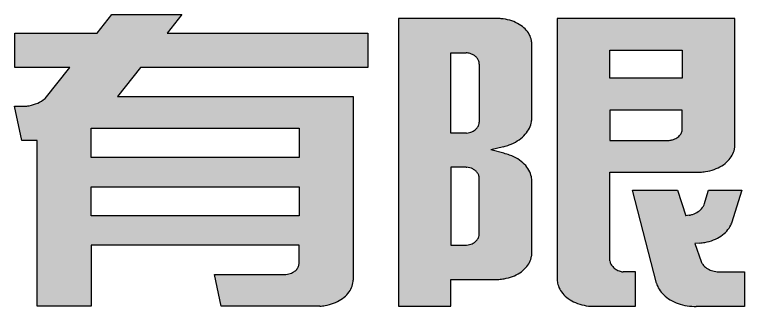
# Model space of a CAD drawing. Extents: x -138012 to 2129925, y -311560 to 0.
# Drawn here: x 1932942 to 1933763, y -143664 to -143335 of the extents above; entities that cross this region are included whole.
import ezdxf

# ---------------------------------------------------------------- set-up
doc = ezdxf.new("R2010")
doc.units = 0
doc.header["$LTSCALE"] = 1000
doc.header["$MEASUREMENT"] = 0
doc.layers.get('0').update_dxf_attribs({"linetype": 'CONTINUOUS'})
for name, color, linetype in [('TEXT', 7, 'CONTINUOUS'), ('WALL', 6, 'CONTINUOUS'), ('图框', 4, 'CONTINUOUS')]:
    doc.layers.add(name, color=color, linetype=linetype)

# ---------------------------------------------------------------- blocks, each defined once
blk = doc.blocks.new('A6')
h = blk.add_hatch(color=0)
h.dxf.hatch_style = 1
edge = h.paths.add_edge_path()
edge.add_line((501616.2108366169, 391791.3094321121), (501399.236370082, 391791.3094321121))
edge.add_line((501399.236370082, 391791.3094321121), (501415.0237528202, 391812.8819298514))
edge.add_line((501415.0237528202, 391812.8819298514), (501339.425247474, 391812.8819298514))
edge.add_line((501339.425247474, 391812.8819298514), (501323.3850049123, 391791.3094321121))
edge.add_line((501323.3850049123, 391791.3094321121), (501234.4259256388, 391791.3094321121))
edge.add_line((501234.4259256388, 391791.3094321121), (501234.4259256388, 391751.6030579317))
edge.add_line((501234.4259256388, 391751.6030579317), (501293.8613085467, 391751.6030579317))
edge.add_line((501293.8613085467, 391751.6030579317), (501267.0672459169, 391715.5677639962))
edge.add_spline(control_points=[(501267.067245917, 391715.5677639964), (501264.2867327603, 391713.0355039461), (501261.7853827172, 391711.4173594424), (501256.199421009, 391708.7499778721), (501253.0886779745, 391707.741120184), (501248.1773125016, 391706.8042438882), (501246.4525346403, 391706.5903411372), (501244.482602144, 391706.4809116634)], knot_values=[1.644527331854492, 1.644527331854492, 1.644527331854492, 1.644527331854492, 1.931233286609473, 1.931233286609473, 2.235290741858586, 2.235290741858586, 2.39563481989531, 2.39563481989531, 2.39563481989531, 2.39563481989531], degree=3, periodic=0)
edge.add_line((501244.482602144, 391706.4809116634), (501234.1100004452, 391706.4809116636))
edge.add_line((501234.1100004452, 391706.4809116636), (501242.0566970822, 391666.7451092334))
edge.add_line((501242.0566970822, 391666.7451092334), (501258.6823495862, 391666.7451092334))
edge.add_line((501258.6823495862, 391666.7451092334), (501258.6823495862, 391474.4342812603))
edge.add_line((501258.6823495862, 391474.4342812603), (501317.1017648572, 391474.4342812604))
edge.add_line((501317.1017648572, 391474.4342812604), (501317.1017648572, 391545.140025611))
edge.add_line((501317.1017648572, 391545.140025611), (501541.8597705657, 391545.140025611))
edge.add_line((501541.8597705657, 391545.140025611), (501541.8597705657, 391523.7039355978))
edge.add_spline(control_points=[(501541.8597705657, 391524.4987480902), (501541.8487156882, 391523.2229528267), (501541.6329045648, 391521.9852118592), (501540.7736211599, 391519.4785129476), (501540.0774563365, 391518.2301252835), (501538.3243232002, 391516.0128743833), (501537.2686600396, 391515.0425556957), (501534.4828745118, 391513.1252731353), (501532.6476600089, 391512.3177241842), (501529.7536476809, 391511.589000653), (501528.765231259, 391511.4261798813), (501527.4418391806, 391511.3310529534)], knot_values=[1.67298212476911, 1.67298212476911, 1.67298212476911, 1.67298212476911, 1.933609014292129, 1.933609014292129, 2.229958467167158, 2.229958467167158, 2.526307920042187, 2.526307920042187, 2.931811899156239, 2.931811899156239, 3.134563888713264, 3.134563888713264, 3.134563888713264, 3.134563888713264], degree=3, periodic=0)
edge.add_line((501527.4418391806, 391511.3310529534), (501450.4440537401, 391511.3310529534))
edge.add_line((501450.4440537401, 391511.3310529534), (501457.6359521244, 391474.4350766184))
edge.add_line((501457.6359521244, 391474.4350766184), (501564.2615287951, 391474.4350766185))
edge.add_spline(control_points=[(501564.2615287939, 391474.4350766184), (501566.15409123, 391474.5614394191), (501568.0344578949, 391474.7952470668), (501573.0664927348, 391475.7166367493), (501576.1532072442, 391476.6113013232), (501581.9364403659, 391478.9572245035), (501584.6323779818, 391480.4081968734), (501589.4701008933, 391483.7586368954), (501591.6114037881, 391485.6574834785), (501595.2248328912, 391489.7673189096), (501596.696996548, 391491.9773732885), (501598.9146639553, 391496.5689613635), (501599.6610542454, 391498.9500203123), (501600.2134334231, 391502.482563639), (501600.3087158192, 391503.6141128485), (501600.3228226259, 391504.6951267648)], knot_values=[-1.487535630615288, -1.487535630615288, -1.487535630615288, -1.487535630615288, -1.34579098916122, -1.34579098916122, -1.101522488501059, -1.101522488501059, -0.8572539878408971, -0.8572539878408971, -0.6129854871807356, -0.6129854871807356, -0.3687169865205741, -0.3687169865205741, -0.1244484858604126, -0.1244484858604126, -0.01019877537449831, -0.01019877537449831, -0.01019877537449831, -0.01019877537449831], degree=3, periodic=0)
edge.add_line((501600.3228226259, 391504.6951267648), (501600.322822626, 391717.7682883924))
edge.add_line((501600.322822626, 391717.7682883924), (501345.4378002457, 391717.796960449))
edge.add_line((501345.4378002457, 391717.796960449), (501370.1780879162, 391751.6030579317))
edge.add_line((501370.1780879162, 391751.6030579317), (501616.2108366169, 391751.6030579317))
edge.add_line((501616.2108366169, 391751.6030579317), (501616.2108366169, 391791.3094321121))
h.paths.add_polyline_path([(501541.8597705657, 391680.8961205439), (501541.8597705657, 391647.0684569711), (501317.1017648574, 391647.0684569711), (501317.1017648574, 391680.8961205439)], flags=16)
h.paths.add_polyline_path([(501541.8597705657, 391613.0170788798), (501541.8597705658, 391579.2069131852), (501317.1017648574, 391579.2069131852), (501317.1017648572, 391613.0170788798)], flags=16)
at = {"layer": 'WALL', "color": 0}
for p, q in [((501323.3850049123, 391791.3094321121), (501339.425247474, 391812.8819298514)), ((501339.425247474, 391812.8819298514), (501415.0237528202, 391812.8819298514)), ((501415.0237528202, 391812.8819298514), (501399.236370082, 391791.3094321121)), ((501234.4259256388, 391751.6030579317), (501234.4259256388, 391791.3094321121)), ((501234.4259256388, 391791.3094321121), (501323.3850049123, 391791.3094321121)), ((501399.236370082, 391791.3094321121), (501616.2108366169, 391791.3094321121)), ((501616.2108366169, 391791.3094321121), (501616.2108366169, 391751.6030579317)), ((501293.8613085467, 391751.6030579317), (501234.4259256388, 391751.6030579317)), ((501267.067245917, 391715.5677639964), (501293.8613085467, 391751.6030579317)), ((501370.1780879162, 391751.6030579317), (501345.4378002457, 391717.796960449)), ((501616.2108366169, 391751.6030579317), (501370.1780879162, 391751.6030579317)), ((501345.4378002457, 391717.796960449), (501600.322822626, 391717.7682883924)), ((501600.322822626, 391717.7682883924), (501600.3228226259, 391504.6951267648)), ((501242.0566970822, 391666.7451092334), (501234.1100004452, 391706.4809116636)), ((501234.1100004452, 391706.4809116636), (501244.482602144, 391706.4809116634)), ((501317.1017648574, 391680.8961205439), (501541.8597705657, 391680.8961205439)), ((501317.1017648574, 391647.0684569711), (501317.1017648574, 391680.8961205439)), ((501541.8597705657, 391680.8961205439), (501541.8597705657, 391647.0684569711)), ((501258.6823495862, 391666.7451092334), (501242.0566970822, 391666.7451092334)), ((501258.6823495862, 391474.4342812603), (501258.6823495862, 391666.7451092334)), ((501541.8597705657, 391647.0684569711), (501317.1017648574, 391647.0684569711)), ((501317.1017648572, 391613.0170788798), (501541.8597705657, 391613.0170788798)), ((501317.1017648574, 391579.2069131852), (501317.1017648572, 391613.0170788798)), ((501541.8597705657, 391613.0170788798), (501541.8597705658, 391579.2069131852)), ((501541.8597705658, 391579.2069131852), (501317.1017648574, 391579.2069131852)), ((501541.8597705657, 391545.140025611), (501317.1017648572, 391545.140025611)), ((501317.1017648572, 391545.140025611), (501317.1017648572, 391474.4342812604)), ((501541.8597705657, 391524.4987480902), (501541.8597705657, 391545.140025611)), ((501450.4440537401, 391511.3310529534), (501527.4418391806, 391511.3310529534)), ((501457.6359521244, 391474.4350766184), (501450.4440537401, 391511.3310529534)), ((501317.1017648572, 391474.4342812604), (501258.6823495862, 391474.4342812603)), ((501564.2615287947, 391474.4350766185), (501457.6359521244, 391474.4350766184))]:
    blk.add_line(p, q, dxfattribs=at)
for points, knots in [([(501244.482602144, 391706.4809116634), (501246.4525346403, 391706.5903411372), (501248.1773125016, 391706.8042438882), (501253.0886779745, 391707.741120184), (501256.199421009, 391708.7499778721), (501261.7853827172, 391711.4173594424), (501264.2867327603, 391713.0355039461), (501267.067245917, 391715.5677639964)], [1.644527331854493, 1.644527331854493, 1.644527331854493, 1.644527331854493, 1.804871409891216, 1.804871409891216, 2.108928865140329, 2.108928865140329, 2.39563481989531, 2.39563481989531, 2.39563481989531, 2.39563481989531]), ([(501527.4418391806, 391511.3310529534), (501528.765231259, 391511.4261798813), (501529.7536476809, 391511.589000653), (501532.6476600089, 391512.3177241842), (501534.4828745118, 391513.1252731353), (501537.2686600396, 391515.0425556957), (501538.3243232002, 391516.0128743833), (501540.0774563365, 391518.2301252835), (501540.7736211599, 391519.4785129476), (501541.6329045648, 391521.9852118592), (501541.8487156882, 391523.2229528267), (501541.8597705657, 391524.4987480902)], [1.67298212476911, 1.67298212476911, 1.67298212476911, 1.67298212476911, 1.875734114326136, 1.875734114326136, 2.281238093440187, 2.281238093440187, 2.577587546315216, 2.577587546315216, 2.873936999190246, 2.873936999190246, 3.134563888713265, 3.134563888713265, 3.134563888713265, 3.134563888713265]), ([(501564.2615287939, 391474.4350766184), (501566.15409123, 391474.5614394191), (501568.0344578949, 391474.7952470668), (501573.0664927348, 391475.7166367493), (501576.1532072442, 391476.6113013232), (501581.9364403659, 391478.9572245035), (501584.6323779818, 391480.4081968734), (501589.4701008933, 391483.7586368954), (501591.6114037881, 391485.6574834785), (501595.2248328912, 391489.7673189096), (501596.696996548, 391491.9773732885), (501598.9146639553, 391496.5689613635), (501599.6610542454, 391498.9500203123), (501600.2134334231, 391502.482563639), (501600.3087158192, 391503.6141128485), (501600.3228226259, 391504.6951267648)], [-1.487535630615288, -1.487535630615288, -1.487535630615288, -1.487535630615288, -1.34579098916122, -1.34579098916122, -1.101522488501059, -1.101522488501059, -0.8572539878408971, -0.8572539878408971, -0.6129854871807356, -0.6129854871807356, -0.3687169865205741, -0.3687169865205741, -0.1244484858604126, -0.1244484858604126, -0.01019877537449831, -0.01019877537449831, -0.01019877537449831, -0.01019877537449831])]:
    blk.add_open_spline(points, degree=3, knots=knots, dxfattribs=at)
blk = doc.blocks.new('A7')
h = blk.add_hatch(color=0)
h.dxf.hatch_style = 1
edge = h.paths.add_edge_path()
edge.add_spline(control_points=[(501809.0952804215, 391777.8207005361), (501809.1213801681, 391779.6617413152), (501809.0348148726, 391781.324500202), (501808.3323273457, 391785.3243606907), (501807.5420263615, 391787.6396196801), (501805.241516474, 391792.0898912111), (501803.7303964067, 391794.2242876114), (501800.0495111346, 391798.1691881095), (501797.8797915378, 391799.9786905593), (501793.0042893899, 391803.1358016565), (501790.2990584374, 391804.482792493), (501784.5253701485, 391806.6087864319), (501781.457536775, 391807.3875205389), (501776.8263939743, 391808.0703856437), (501775.3251132215, 391808.2195755423), (501773.8175561472, 391808.2978834436)], knot_values=[3.108659603096999, 3.108659603096999, 3.108659603096999, 3.108659603096999, 3.284625760364851, 3.284625760364851, 3.533724855463165, 3.533724855463165, 3.782823950561478, 3.782823950561478, 4.031923045659792, 4.031923045659792, 4.281022140758106, 4.281022140758106, 4.530121235856419, 4.530121235856419, 4.647554141801601, 4.647554141801601, 4.647554141801601, 4.647554141801601], degree=3, periodic=0)
edge.add_line((501773.8175561479, 391808.2978834436), (501664.7831810255, 391808.2978834436))
edge.add_line((501664.7831810255, 391808.2978834436), (501664.7831810255, 391474.4314975071))
edge.add_line((501664.7831810255, 391474.4314975071), (501721.6021114992, 391474.4314975071))
edge.add_line((501721.6021114992, 391474.4314975071), (501721.6021114992, 391505.5451110106))
edge.add_line((501721.6021114992, 391505.5451110106), (501773.629324881, 391505.5451110106))
edge.add_spline(control_points=[(501773.6293248799, 391505.5451110105), (501775.5009211326, 391505.6742388369), (501777.3600166081, 391505.9098356148), (501782.3342084858, 391506.8334313366), (501785.3839635219, 391507.7266136099), (501791.093534459, 391510.063372582), (501793.7527673458, 391511.506657818), (501798.5189855084, 391514.8353508241), (501800.625491264, 391516.7201263377), (501804.1731616775, 391520.7957103125), (501805.6143828355, 391522.985575732), (501807.7759273416, 391527.5317298822), (501808.4971620065, 391529.8875661519), (501809.0613110263, 391533.6732562492), (501809.1432078827, 391535.0877103508), (501809.0973836012, 391536.5002516535)], knot_values=[-1.48477420477872, -1.48477420477872, -1.48477420477872, -1.48477420477872, -1.342737279867543, -1.342737279867543, -1.097921249084663, -1.097921249084663, -0.853105218301783, -0.853105218301783, -0.6082891875189029, -0.6082891875189029, -0.3634731567360229, -0.3634731567360229, -0.1186571259531428, -0.1186571259531428, 0.02594699197267469, 0.02594699197267469, 0.02594699197267469, 0.02594699197267469], degree=3, periodic=0)
edge.add_line((501809.0973836012, 391536.5002516535), (501809.0952804215, 391619.0529073823))
edge.add_spline(control_points=[(501809.0952804215, 391619.0529073823), (501809.1470466976, 391620.9783083995), (501809.0062368448, 391622.7955857309), (501808.1926479377, 391627.2163754064), (501807.3058447028, 391629.801995785), (501804.7453094852, 391634.7695055056), (501803.0707535673, 391637.150795118), (501799.0040928197, 391641.556474823), (501796.612043255, 391643.5799088264), (501791.2418344349, 391647.1242031919), (501788.2642118352, 391648.6444564774), (501783.056411591, 391650.6305982641), (501780.9463049271, 391651.2793246795), (501778.7762282197, 391651.8354308128)], knot_values=[3.119450841099052, 3.119450841099052, 3.119450841099052, 3.119450841099052, 3.287772075208434, 3.287772075208434, 3.532713034905023, 3.532713034905023, 3.777653994601612, 3.777653994601612, 4.022594954298201, 4.022594954298201, 4.267535913994791, 4.267535913994791, 4.423815185456775, 4.423815185456775, 4.423815185456775, 4.423815185456775], degree=3, periodic=0)
edge.add_line((501778.7762282207, 391651.8354308126), (501764.7890780107, 391656.0008995768))
edge.add_line((501764.7890780107, 391656.0008995768), (501778.6711013519, 391659.5488910156))
edge.add_spline(control_points=[(501778.6711013519, 391659.5488910156), (501780.7071335215, 391660.094286823), (501782.6912237099, 391660.7541106572), (501787.7650073544, 391662.7880283745), (501790.7270343154, 391664.3477971315), (501796.0858251891, 391667.9477577836), (501798.4821538774, 391669.9874465615), (501802.5882659397, 391674.4150372889), (501804.2979874643, 391676.8021663363), (501806.9624633835, 391681.783747489), (501807.9178365338, 391684.3776646903), (501808.8536567573, 391688.7303960481), (501809.0579322811, 391690.4664890264), (501809.0962525774, 391692.2042764973)], knot_values=[1.893902156193688, 1.893902156193688, 1.893902156193688, 1.893902156193688, 2.035311601430728, 2.035311601430728, 2.269299289944183, 2.269299289944183, 2.503286978457638, 2.503286978457638, 2.737274666971093, 2.737274666971093, 2.971262355484548, 2.971262355484548, 3.123953524448364, 3.123953524448364, 3.123953524448364, 3.123953524448364], degree=3, periodic=0)
edge.add_line((501809.0962525774, 391692.2042764982), (501809.0952804215, 391777.8207005361))
edge = h.paths.add_edge_path(flags=16)
edge.add_spline(control_points=[(501752.3059103529, 391688.0673227339), (501752.2514401209, 391686.8756939537), (501752.0700700624, 391685.890544873), (501751.3491037964, 391683.6391749833), (501750.6999079508, 391682.4109473804), (501749.0483847139, 391680.2170665867), (501748.0474153814, 391679.250116821), (501745.3606161399, 391677.297410204), (501743.5610636717, 391676.4562705532), (501740.7100840358, 391675.6740653988), (501739.7342321503, 391675.4928785232), (501738.3426461525, 391675.3716726294)], knot_values=[-1.443957744000899, -1.443957744000899, -1.443957744000899, -1.443957744000899, -1.233050648208588, -1.233050648208588, -0.9417875444799465, -0.9417875444799465, -0.6505244407513047, -0.6505244407513047, -0.2434325762531722, -0.2434325762531722, -0.03988664400410591, -0.03988664400410591, -0.03988664400410591, -0.03988664400410591], degree=3, periodic=0)
edge.add_line((501738.3426461525, 391675.3716726294), (501721.6021114992, 391675.3716726293))
edge.add_line((501721.6021114992, 391675.3716726293), (501721.6021114992, 391768.5684438781))
edge.add_line((501721.6021114992, 391768.5684438781), (501738.1160163792, 391768.5684438781))
edge.add_spline(control_points=[(501738.1160163792, 391768.5684438781), (501739.8170992232, 391768.4172886834), (501741.1005633216, 391768.1480923647), (501743.5058580563, 391767.3580034949), (501744.6325502347, 391766.8495134247), (501746.7287725611, 391765.5970617012), (501747.6984356244, 391764.8528042661), (501749.4116540012, 391763.149038017), (501750.1550006261, 391762.1888820481), (501751.3399414495, 391760.0975109439), (501751.7804482614, 391758.9659438562), (501752.2120821016, 391756.9979810033), (501752.3025871602, 391756.1850340147), (501752.3058776274, 391755.3715936946)], knot_values=[0.003236088141736815, 0.003236088141736815, 0.003236088141736815, 0.003236088141736815, 0.2675480146510318, 0.2675480146510318, 0.5194206478411898, 0.5194206478411898, 0.7712932810313478, 0.7712932810313478, 1.023165914221506, 1.023165914221506, 1.275038547411664, 1.275038547411664, 1.44549851845717, 1.44549851845717, 1.44549851845717, 1.44549851845717], degree=3, periodic=0)
edge.add_line((501752.3058776274, 391755.3715936946), (501752.3059103529, 391688.0673227345))
edge = h.paths.add_edge_path(flags=16)
edge.add_spline(control_points=[(501738.6814510618, 391635.627063282), (501738.6932916719, 391635.6260567507), (501738.2455191069, 391635.6414377059), (501741.0257904347, 391635.4230980651), (501743.2892225113, 391634.7705541407), (501746.3555910283, 391633.1166738946), (501747.3434244738, 391632.4257991148), (501749.1069569918, 391630.8226542493), (501749.8825477315, 391629.9097325397), (501751.144449457, 391627.90128464), (501751.629740635, 391626.8052252107), (501752.139350755, 391624.890930847), (501752.2630717663, 391624.1012009014), (501752.3059103529, 391623.1148011976)], knot_values=[3.180071086575298, 3.180071086575298, 3.180071086575298, 3.180071086575298, 3.182557116402386, 3.182557116402386, 3.667410843761097, 3.667410843761097, 3.923330829378999, 3.923330829378999, 4.179250814996902, 4.179250814996902, 4.435170800614804, 4.435170800614804, 4.606527823523755, 4.606527823523755, 4.606527823523755, 4.606527823523755], degree=3, periodic=0)
edge.add_line((501752.3059103529, 391623.1148011976), (501752.305910353, 391558.0493388114))
edge.add_spline(control_points=[(501752.305910353, 391558.0493388114), (501752.252627658, 391556.8894933338), (501752.0823259036, 391555.9372316152), (501751.3942093081, 391553.7109386343), (501750.7591047083, 391552.4759366777), (501749.1338854852, 391550.2630280986), (501748.14515312, 391549.2839073456), (501745.4754617937, 391547.2911085297), (501743.6767471762, 391546.4232615511), (501740.8192846835, 391545.6017095696), (501739.8399766695, 391545.4075083491), (501738.3947287714, 391545.2681877113)], knot_values=[1.712924790688328, 1.712924790688328, 1.712924790688328, 1.712924790688328, 1.915113625561588, 1.915113625561588, 2.203915333580853, 2.203915333580853, 2.492717041600119, 2.492717041600119, 2.898488886897927, 2.898488886897927, 3.10137480954683, 3.10137480954683, 3.10137480954683, 3.10137480954683], degree=3, periodic=0)
edge.add_line((501738.3947287714, 391545.2681877113), (501721.6021114992, 391545.2681877113))
edge.add_line((501721.6021114992, 391545.2681877113), (501721.6021114992, 391635.641437706))
edge.add_line((501721.6021114992, 391635.641437706), (501738.5845630553, 391635.6414377059))
edge = h.paths.add_edge_path()
edge.add_line((502028.6530787969, 391808.2958950482), (501836.6009249571, 391808.2958950482))
edge.add_line((501836.6009249571, 391808.2958950482), (501836.5994211839, 391504.9479631199))
edge.add_spline(control_points=[(501836.5994211839, 391504.9479631199), (501836.6471868358, 391503.2064889217), (501836.8820097275, 391501.467259743), (501837.9029756855, 391497.3027864415), (501838.8819464341, 391494.898953044), (501841.5723372797, 391490.3066285211), (501843.2844303988, 391488.1188799923), (501847.3664428627, 391484.1043040888), (501849.7361861098, 391482.2783694475), (501855.000069018, 391479.1213018135), (501857.8936593495, 391477.790686437), (501864.025819943, 391475.7240695576), (501867.2638007241, 391474.9882917366), (501871.0046373683, 391474.5234415669), (501871.4398477281, 391474.4750700743), (501871.8759886532, 391474.4322928652)], knot_values=[3.163531761586991, 3.163531761586991, 3.163531761586991, 3.163531761586991, 3.335263060794549, 3.335263060794549, 3.579868611732027, 3.579868611732027, 3.824474162669505, 3.824474162669505, 4.069079713606983, 4.069079713606983, 4.313685264544461, 4.313685264544461, 4.558290815481938, 4.558290815481938, 4.590396742854745, 4.590396742854745, 4.590396742854745, 4.590396742854745], degree=3, periodic=0)
edge.add_line((501871.8759886532, 391474.4322928652), (501921.2854640927, 391474.4322928652))
edge.add_line((501921.2854640927, 391474.4322928652), (501921.2854640927, 391514.1593463561))
edge.add_line((501921.2854640927, 391514.1593463561), (501907.8631243064, 391514.1593463561))
edge.add_spline(control_points=[(501907.8631243065, 391514.1593463561), (501906.5655561129, 391514.3531075261), (501906.1655797851, 391514.4568949446), (501904.183148111, 391515.0325558105), (501902.6613790987, 391515.6733568607), (501899.8504146529, 391517.2937802279), (501898.5610535589, 391518.2738111973), (501896.3222677732, 391520.5336846808), (501895.3732518869, 391521.8145173955), (501894.2085778232, 391524.0559713729), (501893.8513585753, 391524.9463581739), (501893.4339318146, 391526.9647558784)], knot_values=[0.2253773757678379, 0.2253773757678379, 0.2253773757678379, 0.2253773757678379, 0.2943131912329269, 0.2943131912329269, 0.5705310935849888, 0.5705310935849888, 0.8467489959370506, 0.8467489959370506, 1.122966898289112, 1.122966898289112, 1.291544073952902, 1.291544073952902, 1.291544073952902, 1.291544073952902], degree=3, periodic=0)
edge.add_line((501893.4339318146, 391526.9647558784), (501893.4339318146, 391629.9872369749))
edge.add_line((501893.4339318146, 391629.9872369749), (501991.2937816249, 391629.9872369751))
edge.add_spline(control_points=[(501991.2937816249, 391629.9872369751), (501993.218184906, 391630.0840109143), (501995.1332285773, 391630.2903486158), (502000.2549209019, 391631.1417425173), (502003.4019265962, 391631.9965446644), (502009.3174205162, 391634.2762335347), (502012.0853263626, 391635.7008541722), (502017.0736864773, 391639.0144073491), (502019.2936370407, 391640.9027523872), (502023.0650251351, 391645.0079626338), (502024.6164309822, 391647.2239046366), (502026.9874228299, 391651.8415613942), (502027.8078321808, 391654.2427119808), (502028.51046255, 391658.0729350851), (502028.6436028469, 391659.481522079), (502028.6531710313, 391660.8904556735)], knot_values=[-1.508024059174024, -1.508024059174024, -1.508024059174024, -1.508024059174024, -1.365920616489877, -1.365920616489877, -1.121879458807423, -1.121879458807423, -0.8778383011249685, -0.8778383011249685, -0.633797143442514, -0.633797143442514, -0.3897559857600595, -0.3897559857600595, -0.1457148280776051, -0.1457148280776051, -0.005432812635627782, -0.005432812635627782, -0.005432812635627782, -0.005432812635627782], degree=3, periodic=0)
edge.add_line((502028.6531710313, 391660.8904556735), (502028.6530787969, 391808.2958950482))
h.paths.add_polyline_path([(501893.4339318146, 391771.397930318), (501971.8271101312, 391771.397930318), (501971.8271101311, 391739.0054904362), (501893.4339318146, 391739.0054904362)], flags=16)
edge = h.paths.add_edge_path(flags=16)
edge.add_line((501893.4339318146, 391702.1067303478), (501971.8271101312, 391702.1067303478))
edge.add_line((501971.8271101312, 391702.1067303478), (501971.8271101312, 391679.2619132117))
edge.add_spline(control_points=[(501971.8271101312, 391679.2619132117), (501971.677013066, 391677.9911173541), (501971.5202095275, 391677.3469196084), (501970.9252948389, 391675.5526494271), (501970.3608906064, 391674.4456962033), (501968.6681832437, 391672.0256511067), (501967.4071102822, 391670.8049072658), (501964.5346003083, 391668.8276339832), (501962.9228033643, 391668.0690498297), (501960.2515127393, 391667.2637030164), (501959.2504327789, 391667.0509948671), (501957.7244897349, 391666.8871901004)], knot_values=[-1.410798999411542, -1.410798999411542, -1.410798999411542, -1.410798999411542, -1.275956954030287, -1.275956954030287, -1.025082072697236, -1.025082072697236, -0.6749584719103352, -0.6749584719103352, -0.3248348711234348, -0.3248348711234348, -0.1244380918873, -0.1244380918873, -0.1244380918873, -0.1244380918873], degree=3, periodic=0)
edge.add_line((501957.7244897349, 391666.8871901004), (501893.4339318146, 391666.8871901004))
edge.add_line((501893.4339318146, 391666.8871901004), (501893.4339318146, 391702.1067303478))
edge = h.paths.add_edge_path()
edge.add_line((502036.1216261577, 391609.2611097), (502000.2882233761, 391609.2611097))
edge.add_line((502000.2882233761, 391609.2611097), (501995.497089138, 391592.2255876255))
edge.add_spline(control_points=[(501995.4357356325, 391592.0968589641), (501994.9847463237, 391590.9814812295), (501994.410085175, 391589.9114257651), (501992.4942575339, 391587.0828625428), (501990.909847335, 391585.4714871577), (501987.2580893273, 391582.795251105), (501985.1907670331, 391581.7287688036), (501981.791236392, 391580.5498891692), (501980.5533172475, 391580.2238140451), (501979.2931571092, 391579.9899100806)], knot_values=[1.798780569980822, 1.798780569980822, 1.798780569980822, 1.798780569980822, 1.98249884363521, 1.98249884363521, 2.315102001569059, 2.315102001569059, 2.647705159502908, 2.647705159502908, 2.828745037514034, 2.828745037514034, 2.828745037514034, 2.828745037514034], degree=3, periodic=0)
edge.add_line((501979.2931571108, 391579.989910081), (501975.7258610861, 391579.4398633001))
edge.add_line((501975.7258610861, 391579.4398633001), (501966.8334020462, 391609.2615073792))
edge.add_line((501966.8334020462, 391609.2615073792), (501918.0137995975, 391609.2615073792))
edge.add_line((501918.0137995975, 391609.2615073792), (501944.0173894158, 391501.0161695183))
edge.add_spline(control_points=[(501944.0173894158, 391501.0161695183), (501944.4613676329, 391499.274466198), (501945.0858843196, 391497.5548182165), (501947.0378856259, 391493.4699607541), (501948.5543893861, 391491.1497616233), (501952.2627867729, 391486.818362753), (501954.4547297016, 391484.8079622449), (501959.4060505418, 391481.2283319607), (501962.1650264676, 391479.6596613948), (501968.0961972612, 391477.0707958312), (501971.2678865138, 391476.0508754691), (501977.8387433038, 391474.6295615803), (501981.2374181316, 391474.2282757225), (501985.390657187, 391474.1329823589), (501986.1330664257, 391474.1311536078), (501986.9470617606, 391474.1451685911)], knot_values=[3.342762542749241, 3.342762542749241, 3.342762542749241, 3.342762542749241, 3.506739378206825, 3.506739378206825, 3.742134783556236, 3.742134783556236, 3.977530188905646, 3.977530188905646, 4.212925594255057, 4.212925594255057, 4.448320999604467, 4.448320999604467, 4.683716404953878, 4.683716404953878, 4.734903731766506, 4.734903731766506, 4.734903731766506, 4.734903731766506], degree=3, periodic=0)
edge.add_line((501986.9470617606, 391474.1451685911), (502039.071010182, 391474.1451685911))
edge.add_line((502039.071010182, 391474.1451685911), (502039.0710101821, 391514.1517904543))
edge.add_line((502039.0710101821, 391514.1517904543), (502013.1751249391, 391514.1525040004))
edge.add_spline(control_points=[(502013.1751249391, 391514.1525040004), (502011.9655032621, 391514.1296530793), (502010.7538229577, 391514.1905007675), (502007.4910165085, 391514.5827118928), (502005.4655541395, 391515.0782721692), (502001.6444015126, 391516.5422361912), (501999.8485841808, 391517.5108100756), (501996.6377900327, 391519.875639285), (501995.2228061911, 391521.2728361703), (501993.4275319459, 391523.7285626588), (501992.8651160726, 391524.6690957994), (501992.2030748129, 391526.1569028864)], knot_values=[0.361294503646814, 0.361294503646814, 0.361294503646814, 0.361294503646814, 0.5340464237238889, 0.5340464237238889, 0.831530467791999, 0.831530467791999, 1.129014511860109, 1.129014511860109, 1.426498555928219, 1.426498555928219, 1.594405645856473, 1.594405645856473, 1.594405645856473, 1.594405645856473], degree=3, periodic=0)
edge.add_line((501992.2030748129, 391526.1569028864), (501985.5779560707, 391547.1650902306))
edge.add_line((501985.5779560707, 391547.1650902306), (501990.5554858706, 391547.6022547359))
edge.add_spline(control_points=[(501990.5554858706, 391547.6022547359), (501992.52504095, 391547.7681739384), (501994.4783517694, 391548.047718701), (501999.6194265735, 391549.0933833531), (502002.7364938, 391550.0627257794), (502008.55950714, 391552.5570034418), (502011.2648832632, 391554.0816352354), (502016.1033304071, 391557.5751513919), (502018.2359497543, 391559.5433973839), (502021.8173371817, 391563.7861282598), (502023.2661973277, 391566.0596985161), (502024.7133737437, 391569.2182948408), (502025.0383504071, 391570.0301537731), (502025.3202897619, 391570.8491680981)], knot_values=[-1.465880512759386, -1.465880512759386, -1.465880512759386, -1.465880512759386, -1.321828523808139, -1.321828523808139, -1.079203925349578, -1.079203925349578, -0.8365793268910171, -0.8365793268910171, -0.593954728432456, -0.593954728432456, -0.3513301299738948, -0.3513301299738948, -0.2687312548085509, -0.2687312548085509, -0.2687312548085509, -0.2687312548085509], degree=3, periodic=0)
edge.add_line((502025.3202897619, 391570.8491680979), (502036.1216261577, 391609.2611097))
at = {"layer": 'WALL', "color": 0}
for p, q in [((501773.817556148, 391808.2978834436), (501664.7831810255, 391808.2978834436)), ((501664.7831810255, 391808.2978834436), (501664.7831810255, 391474.4314975071)), ((501836.6009249571, 391808.2958950482), (501836.5994211839, 391504.9479631199)), ((502028.6530787969, 391808.2958950482), (501836.6009249571, 391808.2958950482)), ((502028.6531710313, 391660.8904556735), (502028.6530787969, 391808.2958950482)), ((501809.0962525774, 391692.2042764973), (501809.0952804215, 391777.8207005361)), ((501721.6021114992, 391675.3716726293), (501721.6021114992, 391768.5684438781)), ((501721.6021114992, 391768.5684438781), (501738.1160163792, 391768.5684438781)), ((501893.4339318146, 391771.397930318), (501971.8271101312, 391771.397930318)), ((501893.4339318146, 391739.0054904362), (501893.4339318146, 391771.397930318)), ((501971.8271101312, 391771.397930318), (501971.8271101311, 391739.0054904362)), ((501752.3058776274, 391755.3715936946), (501752.3059103529, 391688.0673227339)), ((501971.8271101311, 391739.0054904362), (501893.4339318146, 391739.0054904362)), ((501971.8271101312, 391702.1067303478), (501893.4339318146, 391702.1067303478)), ((501893.4339318146, 391702.1067303478), (501893.4339318146, 391666.8871901004)), ((501971.8271101312, 391679.2619132117), (501971.8271101312, 391702.1067303478)), ((501738.3426461525, 391675.3716726294), (501721.6021114992, 391675.3716726293)), ((501893.4339318146, 391666.8871901004), (501957.7244897349, 391666.8871901004)), ((501778.6711013519, 391659.5488910156), (501764.7890780107, 391656.0008995768)), ((501778.7762282197, 391651.8354308128), (501764.7890780107, 391656.0008995768)), ((501738.2455191069, 391635.6414377059), (501721.6021114992, 391635.641437706)), ((501721.6021114992, 391635.641437706), (501721.6021114992, 391545.2681877113)), ((501893.4339318146, 391526.9647558784), (501893.4339318146, 391629.9872369749)), ((501893.4339318146, 391629.9872369749), (501991.2937816249, 391629.9872369751)), ((501752.305910353, 391558.0493388114), (501752.3059103529, 391623.1148011976)), ((501809.0973836012, 391536.5002516535), (501809.0952804215, 391619.0529073823)), ((501944.0173894158, 391501.0161695183), (501918.0137995975, 391609.2615073792)), ((501918.0137995975, 391609.2615073792), (501966.8334020462, 391609.2615073792)), ((501966.8334020462, 391609.2615073792), (501975.7258610861, 391579.4398633001)), ((501995.5780116027, 391592.513318331), (502000.2882233761, 391609.2611097)), ((502000.2882233761, 391609.2611097), (502036.1216261577, 391609.2611097)), ((502036.1216261577, 391609.2611097), (502025.2903025583, 391570.7425269684)), ((501979.2931571092, 391579.9899100807), (501975.7258610861, 391579.4398633001)), ((501721.6021114992, 391545.2681877113), (501738.3947287714, 391545.2681877113)), ((501990.5554858706, 391547.6022547359), (501985.5779560707, 391547.1650902306)), ((501985.5779560707, 391547.1650902305), (501992.2030748129, 391526.1569028864)), ((501921.2854640927, 391514.1593463561), (501907.8631243065, 391514.1593463561)), ((501921.2854640927, 391474.4322928652), (501921.2854640927, 391514.1593463561)), ((502013.1751249391, 391514.1525040004), (502039.0710101821, 391514.1517904543)), ((502039.0710101821, 391514.1517904543), (502039.071010182, 391474.1451685911)), ((501721.6021114992, 391474.4314975071), (501721.6021114992, 391505.5451110106)), ((501721.6021114992, 391505.5451110106), (501773.6293248814, 391505.5451110106)), ((501664.7831810255, 391474.4314975071), (501721.6021114992, 391474.4314975071)), ((501871.8759886531, 391474.4322928652), (501921.2854640927, 391474.4322928652)), ((502039.071010182, 391474.1451685911), (501986.9470617606, 391474.1451685911))]:
    blk.add_line(p, q, dxfattribs=at)
for points, knots in [([(501809.0952804215, 391777.8207005361), (501809.1213801681, 391779.6617413152), (501809.0348148726, 391781.324500202), (501808.3323273457, 391785.3243606907), (501807.5420263615, 391787.6396196801), (501805.241516474, 391792.0898912111), (501803.7303964067, 391794.2242876114), (501800.0495111346, 391798.1691881095), (501797.8797915378, 391799.9786905593), (501793.0042893899, 391803.1358016565), (501790.2990584374, 391804.482792493), (501784.5253701485, 391806.6087864319), (501781.457536775, 391807.3875205389), (501776.8263939743, 391808.0703856437), (501775.3251132215, 391808.2195755423), (501773.8175561472, 391808.2978834436)], [3.108659603096999, 3.108659603096999, 3.108659603096999, 3.108659603096999, 3.284625760364851, 3.284625760364851, 3.533724855463165, 3.533724855463165, 3.782823950561478, 3.782823950561478, 4.031923045659792, 4.031923045659792, 4.281022140758106, 4.281022140758106, 4.530121235856419, 4.530121235856419, 4.647554141801601, 4.647554141801601, 4.647554141801601, 4.647554141801601]), ([(501752.3058776274, 391755.3715936946), (501752.3025871602, 391756.1850340147), (501752.2120821016, 391756.9979810033), (501751.7804482614, 391758.9659438562), (501751.3399414495, 391760.0975109439), (501750.1550006261, 391762.1888820481), (501749.4116540012, 391763.149038017), (501747.6984356244, 391764.8528042661), (501746.7287725611, 391765.5970617012), (501744.6325502347, 391766.8495134247), (501743.5058580563, 391767.3580034949), (501741.1005633216, 391768.1480923647), (501739.8170992232, 391768.4172886834), (501738.1160163792, 391768.5684438781)], [0.003236088141736815, 0.003236088141736815, 0.003236088141736815, 0.003236088141736815, 0.1736960591872434, 0.1736960591872434, 0.4255686923774014, 0.4255686923774014, 0.6774413255675593, 0.6774413255675593, 0.9293139587577173, 0.9293139587577173, 1.181186591947875, 1.181186591947875, 1.44549851845717, 1.44549851845717, 1.44549851845717, 1.44549851845717]), ([(501738.3426461525, 391675.3716726294), (501739.7342321503, 391675.4928785232), (501740.7100840358, 391675.6740653988), (501743.5610636717, 391676.4562705532), (501745.3606161399, 391677.297410204), (501748.0474153814, 391679.250116821), (501749.0483847139, 391680.2170665867), (501750.6999079508, 391682.4109473804), (501751.3491037964, 391683.6391749833), (501752.0700700624, 391685.890544873), (501752.2514401209, 391686.8756939537), (501752.3059103529, 391688.0673227339)], [-1.443957744000899, -1.443957744000899, -1.443957744000899, -1.443957744000899, -1.240411811751833, -1.240411811751833, -0.8333199472537005, -0.8333199472537005, -0.5420568435250587, -0.5420568435250587, -0.2507937397964168, -0.2507937397964168, -0.03988664400410591, -0.03988664400410591, -0.03988664400410591, -0.03988664400410591]), ([(501778.6711013519, 391659.5488910156), (501780.7071335215, 391660.094286823), (501782.6912237099, 391660.7541106572), (501787.7650073544, 391662.7880283745), (501790.7270343154, 391664.3477971315), (501796.0858251891, 391667.9477577836), (501798.4821538774, 391669.9874465615), (501802.5882659397, 391674.4150372889), (501804.2979874643, 391676.8021663363), (501806.9624633835, 391681.783747489), (501807.9178365338, 391684.3776646903), (501808.8536567573, 391688.7303960481), (501809.0579322811, 391690.4664890264), (501809.0962525774, 391692.2042764973)], [1.893902156193688, 1.893902156193688, 1.893902156193688, 1.893902156193688, 2.035311601430728, 2.035311601430728, 2.269299289944183, 2.269299289944183, 2.503286978457638, 2.503286978457638, 2.737274666971093, 2.737274666971093, 2.971262355484548, 2.971262355484548, 3.123953524448364, 3.123953524448364, 3.123953524448364, 3.123953524448364]), ([(501957.7244897349, 391666.8871901004), (501959.2504327789, 391667.0509948671), (501960.2515127393, 391667.2637030164), (501962.9228033643, 391668.0690498297), (501964.5346003083, 391668.8276339832), (501967.4071102822, 391670.8049072658), (501968.6681832437, 391672.0256511067), (501970.3608906064, 391674.4456962033), (501970.9252948389, 391675.5526494271), (501971.5202095275, 391677.3469196084), (501971.677013066, 391677.9911173541), (501971.8271101312, 391679.2619132117)], [-1.410798999411542, -1.410798999411542, -1.410798999411542, -1.410798999411542, -1.210402220175407, -1.210402220175407, -0.8602786193885068, -0.8602786193885068, -0.5101550186016064, -0.5101550186016064, -0.2592801372685549, -0.2592801372685549, -0.1244380918873, -0.1244380918873, -0.1244380918873, -0.1244380918873]), ([(501991.2937816249, 391629.9872369751), (501993.218184906, 391630.0840109143), (501995.1332285773, 391630.2903486158), (502000.2549209019, 391631.1417425173), (502003.4019265962, 391631.9965446644), (502009.3174205162, 391634.2762335347), (502012.0853263626, 391635.7008541722), (502017.0736864773, 391639.0144073491), (502019.2936370407, 391640.9027523872), (502023.0650251351, 391645.0079626338), (502024.6164309822, 391647.2239046366), (502026.9874228299, 391651.8415613942), (502027.8078321808, 391654.2427119808), (502028.51046255, 391658.0729350851), (502028.6436028469, 391659.481522079), (502028.6531710313, 391660.8904556735)], [-1.508024059174024, -1.508024059174024, -1.508024059174024, -1.508024059174024, -1.365920616489877, -1.365920616489877, -1.121879458807423, -1.121879458807423, -0.8778383011249685, -0.8778383011249685, -0.633797143442514, -0.633797143442514, -0.3897559857600595, -0.3897559857600595, -0.1457148280776051, -0.1457148280776051, -0.005432812635627782, -0.005432812635627782, -0.005432812635627782, -0.005432812635627782]), ([(501809.0952804215, 391619.0529073823), (501809.1470466976, 391620.9783083995), (501809.0062368448, 391622.7955857309), (501808.1926479377, 391627.2163754064), (501807.3058447028, 391629.801995785), (501804.7453094852, 391634.7695055056), (501803.0707535673, 391637.150795118), (501799.0040928197, 391641.556474823), (501796.612043255, 391643.5799088264), (501791.2418344349, 391647.1242031919), (501788.2642118352, 391648.6444564774), (501783.056411591, 391650.6305982641), (501780.9463049271, 391651.2793246795), (501778.7762282197, 391651.8354308128)], [3.119450841099052, 3.119450841099052, 3.119450841099052, 3.119450841099052, 3.287772075208434, 3.287772075208434, 3.532713034905023, 3.532713034905023, 3.777653994601612, 3.777653994601612, 4.022594954298201, 4.022594954298201, 4.267535913994791, 4.267535913994791, 4.423815185456775, 4.423815185456775, 4.423815185456775, 4.423815185456775]), ([(501752.3059103529, 391623.1148011976), (501752.2630717663, 391624.1012009014), (501752.139350755, 391624.890930847), (501751.629740635, 391626.8052252107), (501751.144449457, 391627.90128464), (501749.8825477315, 391629.9097325397), (501749.1069569918, 391630.8226542493), (501747.3434244738, 391632.4257991148), (501746.3555910283, 391633.1166738946), (501743.2892225113, 391634.7705541407), (501741.0257904347, 391635.4230980651), (501738.2455191069, 391635.6414377059), (501738.6932916719, 391635.6260567507), (501738.6814510618, 391635.627063282)], [3.180071086575298, 3.180071086575298, 3.180071086575298, 3.180071086575298, 3.351428109484249, 3.351428109484249, 3.607348095102151, 3.607348095102151, 3.863268080720054, 3.863268080720054, 4.119188066337956, 4.119188066337956, 4.604041793696666, 4.604041793696666, 4.606527823523755, 4.606527823523755, 4.606527823523755, 4.606527823523755]), ([(501979.2931571092, 391579.9899100806), (501980.5533172475, 391580.2238140451), (501981.791236392, 391580.5498891692), (501985.1907670331, 391581.7287688036), (501987.2580893273, 391582.795251105), (501990.909847335, 391585.4714871577), (501992.4942575339, 391587.0828625428), (501994.410085175, 391589.9114257651), (501994.9847463237, 391590.9814812295), (501995.4357356325, 391592.0968589641)], [1.798780569980822, 1.798780569980822, 1.798780569980822, 1.798780569980822, 1.979820447991948, 1.979820447991948, 2.312423605925797, 2.312423605925797, 2.645026763859647, 2.645026763859647, 2.828745037514034, 2.828745037514034, 2.828745037514034, 2.828745037514034]), ([(501990.5554858706, 391547.6022547359), (501992.52504095, 391547.7681739384), (501994.4783517694, 391548.047718701), (501999.6194265735, 391549.0933833531), (502002.7364938, 391550.0627257794), (502008.55950714, 391552.5570034418), (502011.2648832632, 391554.0816352354), (502016.1033304071, 391557.5751513919), (502018.2359497543, 391559.5433973839), (502021.8173371817, 391563.7861282598), (502023.2661973277, 391566.0596985161), (502024.7279701663, 391569.2501528826), (502025.0640948642, 391570.0946517042), (502025.3536760808, 391570.9467783458)], [-1.465880512759386, -1.465880512759386, -1.465880512759386, -1.465880512759386, -1.321828523808139, -1.321828523808139, -1.079203925349578, -1.079203925349578, -0.8365793268910171, -0.8365793268910171, -0.593954728432456, -0.593954728432456, -0.3513301299738948, -0.3513301299738948, -0.2654510056240547, -0.2654510056240547, -0.2654510056240547, -0.2654510056240547]), ([(501738.3947287714, 391545.2681877113), (501739.8399766695, 391545.4075083491), (501740.8192846835, 391545.6017095696), (501743.6767471762, 391546.4232615511), (501745.4754617937, 391547.2911085297), (501748.14515312, 391549.2839073456), (501749.1338854852, 391550.2630280986), (501750.7591047083, 391552.4759366777), (501751.3942093081, 391553.7109386343), (501752.0823259036, 391555.9372316152), (501752.252627658, 391556.8894933338), (501752.305910353, 391558.0493388114)], [1.712924790688328, 1.712924790688328, 1.712924790688328, 1.712924790688328, 1.915810713337232, 1.915810713337232, 2.321582558635039, 2.321582558635039, 2.610384266654305, 2.610384266654305, 2.899185974673571, 2.899185974673571, 3.10137480954683, 3.10137480954683, 3.10137480954683, 3.10137480954683]), ([(501773.6293248799, 391505.5451110105), (501775.5009211326, 391505.6742388369), (501777.3600166081, 391505.9098356148), (501782.3342084858, 391506.8334313366), (501785.3839635219, 391507.7266136099), (501791.093534459, 391510.063372582), (501793.7527673458, 391511.506657818), (501798.5189855084, 391514.8353508241), (501800.625491264, 391516.7201263377), (501804.1731616775, 391520.7957103125), (501805.6143828355, 391522.985575732), (501807.7759273416, 391527.5317298822), (501808.4971620065, 391529.8875661519), (501809.0613110263, 391533.6732562492), (501809.1432078827, 391535.0877103508), (501809.0973836012, 391536.5002516535)], [-1.48477420477872, -1.48477420477872, -1.48477420477872, -1.48477420477872, -1.342737279867543, -1.342737279867543, -1.097921249084663, -1.097921249084663, -0.853105218301783, -0.853105218301783, -0.6082891875189029, -0.6082891875189029, -0.3634731567360229, -0.3634731567360229, -0.1186571259531428, -0.1186571259531428, 0.02594699197267469, 0.02594699197267469, 0.02594699197267469, 0.02594699197267469]), ([(501893.4339318146, 391526.9647558784), (501893.8513585753, 391524.9463581739), (501894.2085778232, 391524.0559713729), (501895.3732518869, 391521.8145173955), (501896.3222677732, 391520.5336846808), (501898.5610535589, 391518.2738111973), (501899.8504146529, 391517.2937802279), (501902.6613790987, 391515.6733568607), (501904.183148111, 391515.0325558105), (501906.1655797851, 391514.4568949446), (501906.5655561129, 391514.3531075261), (501907.8631243065, 391514.1593463561)], [0.2253773757678379, 0.2253773757678379, 0.2253773757678379, 0.2253773757678379, 0.3939545514316281, 0.3939545514316281, 0.6701724537836898, 0.6701724537836898, 0.9463903561357516, 0.9463903561357516, 1.222608258487814, 1.222608258487814, 1.291544073952902, 1.291544073952902, 1.291544073952902, 1.291544073952902]), ([(501992.2030748129, 391526.1569028864), (501992.8651160726, 391524.6690957994), (501993.4275319459, 391523.7285626588), (501995.2228061911, 391521.2728361703), (501996.6377900327, 391519.875639285), (501999.8485841808, 391517.5108100756), (502001.6444015126, 391516.5422361912), (502005.4655541395, 391515.0782721692), (502007.4910165085, 391514.5827118928), (502010.7538229577, 391514.1905007675), (502011.9655032621, 391514.1296530793), (502013.1751249391, 391514.1525040004)], [0.361294503646814, 0.361294503646814, 0.361294503646814, 0.361294503646814, 0.529201593575068, 0.529201593575068, 0.8266856376431782, 0.8266856376431782, 1.124169681711288, 1.124169681711288, 1.421653725779398, 1.421653725779398, 1.594405645856473, 1.594405645856473, 1.594405645856473, 1.594405645856473]), ([(501836.5994211839, 391504.9479631199), (501836.6471868358, 391503.2064889217), (501836.8820097275, 391501.467259743), (501837.9029756855, 391497.3027864415), (501838.8819464341, 391494.898953044), (501841.5723372797, 391490.3066285211), (501843.2844303988, 391488.1188799923), (501847.3664428627, 391484.1043040888), (501849.7361861098, 391482.2783694475), (501855.000069018, 391479.1213018135), (501857.8936593495, 391477.790686437), (501864.025819943, 391475.7240695576), (501867.2638007241, 391474.9882917366), (501871.0046373683, 391474.5234415669), (501871.4398477281, 391474.4750700743), (501871.8759886532, 391474.4322928652)], [3.163531761586991, 3.163531761586991, 3.163531761586991, 3.163531761586991, 3.335263060794549, 3.335263060794549, 3.579868611732027, 3.579868611732027, 3.824474162669505, 3.824474162669505, 4.069079713606983, 4.069079713606983, 4.313685264544461, 4.313685264544461, 4.558290815481938, 4.558290815481938, 4.590396742854745, 4.590396742854745, 4.590396742854745, 4.590396742854745]), ([(501944.0173894158, 391501.0161695183), (501944.4613676329, 391499.274466198), (501945.0858843196, 391497.5548182165), (501947.0378856259, 391493.4699607541), (501948.5543893861, 391491.1497616233), (501952.2627867729, 391486.818362753), (501954.4547297016, 391484.8079622449), (501959.4060505418, 391481.2283319607), (501962.1650264676, 391479.6596613948), (501968.0961972612, 391477.0707958312), (501971.2678865138, 391476.0508754691), (501977.8387433038, 391474.6295615803), (501981.2374181316, 391474.2282757225), (501985.390657187, 391474.1329823589), (501986.1330664257, 391474.1311536078), (501986.9470617606, 391474.1451685911)], [3.342762542749241, 3.342762542749241, 3.342762542749241, 3.342762542749241, 3.506739378206825, 3.506739378206825, 3.742134783556236, 3.742134783556236, 3.977530188905646, 3.977530188905646, 4.212925594255057, 4.212925594255057, 4.448320999604467, 4.448320999604467, 4.683716404953878, 4.683716404953878, 4.734903731766506, 4.734903731766506, 4.734903731766506, 4.734903731766506])]:
    blk.add_open_spline(points, degree=3, knots=knots, dxfattribs=at)
blk = doc.blocks.new('564563')
at = {"layer": '图框', "xscale": 1.040000000037253, "yscale": 0.9700000000011642}
for name, p in [('A6', (-327183.1999067081, -521846.3446730219)), ('A7', (-327199.4439399657, -521846.3447565346))]:
    blk.add_blockref(name, p, dxfattribs=at)

msp = doc.modelspace()

# ---------------------------------------------------------------- block references
at = {"layer": 'TEXT'}
msp.add_blockref('564563', (1738842.057909023, -1547.272254925221), dxfattribs=at)

doc.saveas('drawing.dxf')
